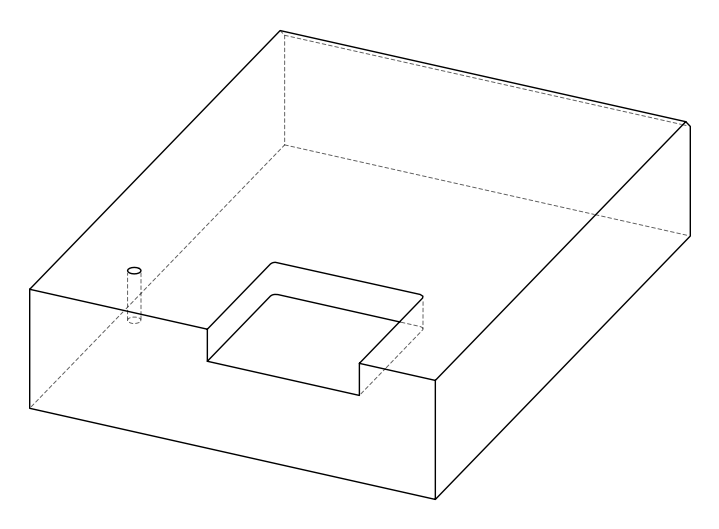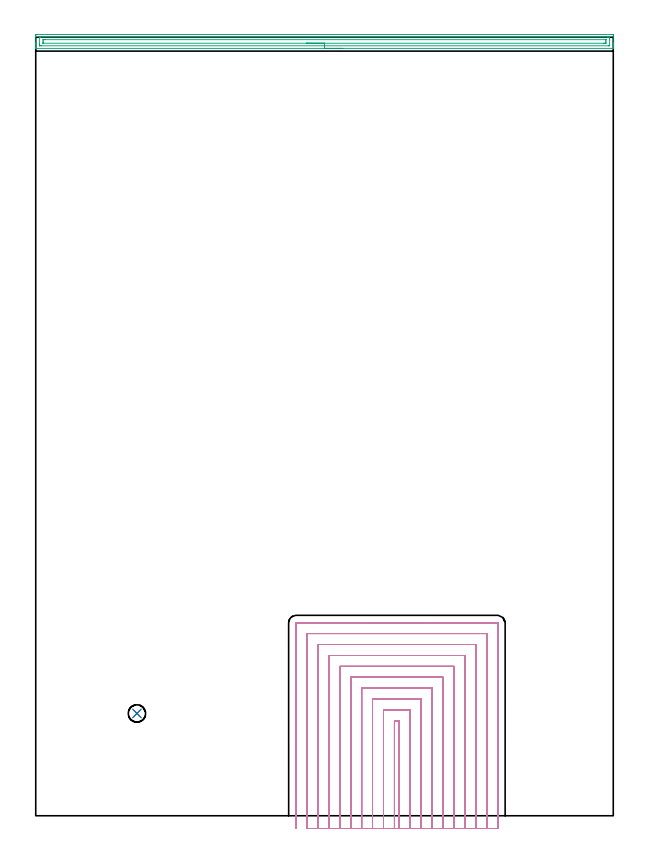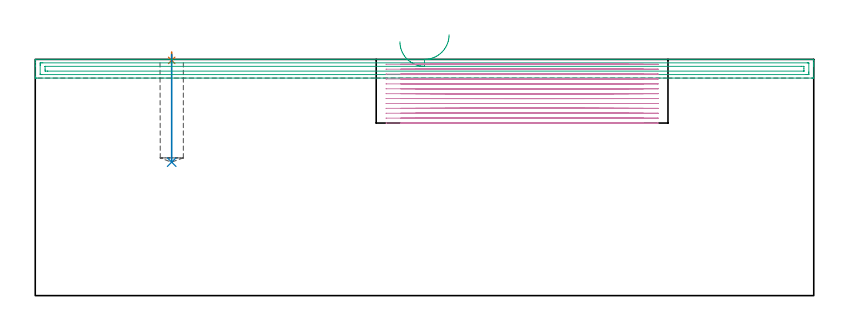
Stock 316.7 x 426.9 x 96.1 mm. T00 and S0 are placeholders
(PLAN: 4 operations, 3 tool changes, 95.6 min)
(1 SPOT_DRILL | STEP1POCKET | NXT0321_9005460120000 | 0.03 min | 2 mm3)
(2 DRILL_BLIND_HOLE_INTO_CENTER | STEP1POCKET | NXT0301_066 | 0.18 min | 2863 mm3)
(3 AREA_MILL | FG_CHAMFER_SURFACE | UGT0205_001 | 7.81 min | 9146 mm3)
(4 MILL_SLOT | SLOT_PARTIAL_RECTANGULAR | NXT0201_009 | Follow Part, ap 2, ae 75% | 87.57 min | 337710 mm3)
(TOOL NXT0321_9005460120000 | NC Spot Drill, 142deg, 12mm, Carbide, Uncoated | D12 PA142 FL30 Z2)
(TOOL NXT0301_066 | Carbide Drill 9.5mm [860.1-0950-029A1-MM 2214] | D9.5 PA140 FL47 Z2)
(TOOL UGT0205_001 | Chamfer Mill 20 x 3 x 45 deg. | D20 FL50 Z2)
(TOOL NXT0201_009 | ENDMILL 8mm [2P460-0800-NA 1630] | D8 FL26 Z6)
(OP 1 SPOT_DRILL)
G17 G21 G94 G90
T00 M6
G54
G17 G0 G90 X55.5 Y56.1 S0 M3
G43 Z106.1 H0
G94 G81 G98 Z95.691 F250. R99.1
G80
M5
M2
(OP 2 DRILL_BLIND_HOLE_INTO_CENTER)
G17 G21 G94 G90
T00 M6
G54
G17 G0 G90 X55.5 Y56.1 S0 M3
G43 Z106.1 H1
G94 G81 G98 Z54.3 F250. R98.1
G80
M5
M2
(OP 3 AREA_MILL)
G17 G21 G94 G90
T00 M6
G54
G17 G0 G90 X168.35 Y420.8 S1061 M3
G43 Z106.1 H0
G94 G1 X168.312 Z105.228 F250.
X168.198 Z104.363
X168.009 Z103.512
X167.747 Z102.68
X167.413 Z101.874
X167.01 Z101.1
X166.542 Z100.364
X166.01 Z99.672
X165.421 Z99.029
X164.778 Z98.439
X164.086 Z97.908
X163.35 Z97.44
X162.576 Z97.037
X161.77 Z96.703
X160.938 Z96.441
X160.087 Z96.252
X159.222 Z96.138
X158.35 Z96.1
X0.175
X0.01 Y420.803 Z96.088
X0.002 Y420.922 Z95.971
X0. Y421.046 Z95.853
Y421.301 Z95.598
Y421.985 Z94.909
Y423.199 Z93.698
Y423.728 Z93.166
Y427.822 Z89.075
X0.003 Y428.086 Z88.811
X0.01 Y428.394 Z88.504
X0.303 Y428.398 Z88.501
X0.622 Y428.4 Z88.5
X316.078
X316.397 Y428.398 Z88.501
X316.69 Y428.394 Z88.504
X316.7 Y428.086 Z88.811
Y423.728 Z93.166
Y423.199 Z93.698
Y422.857 Z94.039
Y422.327 Z94.569
Y421.985 Z94.909
Y421.301 Z95.598
Y421.046 Z95.853
X316.698 Y420.922 Z95.971
X316.69 Y420.803 Z96.088
X316.525 Y420.8 Z96.1
X158.35
Y422.214 Z94.686
X3.068
X2.409 Y422.215 Z94.685
X2.171 Y422.217 Z94.683
X2.055 Y422.221 Z94.679
X2.009 Y422.227 Z94.673
X2.007 Y422.252 Z94.648
X2.002 Y422.383 Z94.517
X2. Y422.857 Z94.043
Y423.256 Z93.644
X2.001 Y426.741 Z90.159
X2.005 Y426.876 Z90.024
X2.01 Y426.975 Z89.925
X2.081 Y426.979 Z89.921
X2.409 Y426.983 Z89.917
X2.645 Y426.985 Z89.915
X313.632 Y426.986 Z89.914
X314.291 Y426.985 Z89.915
X314.529 Y426.983 Z89.917
X314.645 Y426.979 Z89.921
X314.691 Y426.973 Z89.927
X314.693 Y426.948 Z89.952
X314.698 Y426.817 Z90.083
X314.7 Y426.343 Z90.557
Y425.944 Z90.956
X314.699 Y422.459 Z94.441
X314.695 Y422.325 Z94.575
X314.69 Y422.225 Z94.675
X314.619 Y422.221 Z94.679
X314.291 Y422.217 Z94.683
X314.055 Y422.215 Z94.685
X158.35 Y422.214 Z94.686
Y423.628 Z93.272
X4.197 Y423.629 Z93.271
X4.094 Y423.63 Z93.27
X4.027 Y423.633 Z93.267
X4.01 Y423.636 Z93.264
X4.007 Y423.642 Z93.258
X4.003 Y423.665 Z93.235
X4.001 Y423.728 Z93.172
Y424.791 Z92.109
X4.008 Y425.472 Z91.428
X4.01 Y425.561 Z91.339
X4.099 Y425.566 Z91.334
X4.197 Y425.569 Z91.331
X4.988 Y425.571 Z91.329
X5.09 Y425.572 Z91.328
X312.503 Y425.571 Z91.329
X312.606 Y425.57 Z91.33
X312.673 Y425.567 Z91.333
X312.69 Y425.564 Z91.336
X312.693 Y425.558 Z91.342
X312.697 Y425.535 Z91.365
X312.699 Y425.472 Z91.428
Y424.409 Z92.491
X312.692 Y423.728 Z93.172
X312.69 Y423.639 Z93.261
X312.601 Y423.634 Z93.266
X312.503 Y423.631 Z93.269
X311.712 Y423.629 Z93.271
X311.61 Y423.628 Z93.272
X158.35
X157.478 Z93.31
X156.614 Z93.423
X155.762 Z93.612
X154.93 Z93.875
X154.124 Z94.208
X153.35 Z94.611
X152.614 Z95.08
X151.922 Z95.611
X151.279 Z96.2
X150.69 Z96.844
X150.159 Z97.536
X149.69 Z98.272
X149.287 Z99.045
X148.953 Z99.851
X148.691 Z100.683
X148.502 Z101.535
X148.388 Z102.4
X148.35 Z103.272
G0 Z106.1
M5
M2
(OP 4 MILL_SLOT)
G17 G21 G94 G90
T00 M6
G54
G17 G0 G90 X199.4 Y-7. S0 M3
G43 Z106.1 H1
Z94.108
G94 G1 Y-4. F250.
Y51.9 F500.
X196.7
Y-4.
Y-7. F250.
X205.4
Y-4.
Y57.9 F500.
X190.7
Y-4.
Y-7. F250.
X211.4
Y-4.
Y63.9 F500.
X184.7
Y-4.
Y-7. F250.
X217.4
Y-4.
Y69.9 F500.
X178.7
Y-4.
Y-7. F250.
X223.4
Y-4.
Y75.9 F500.
X172.7
Y-4.
Y-7. F250.
X229.4
Y-4.
Y81.9 F500.
X166.7
Y-4.
Y-7. F250.
X235.4
Y-4.
Y87.9 F500.
X160.7
Y-4.
Y-7. F250.
X241.4
Y-4.
Y93.9 F500.
X154.7
Y-4.
Y-7. F250.
X247.4
Y-4.
Y99.9 F500.
X148.7
Y-4.
Y-7. F250.
X253.4
Y-4.
Y105.7 F500.
G3 X253.2 Y105.9 R0.2
G1 X142.9
G3 X142.7 Y105.7 R0.2
G1 Y-4.
Y-7. F250.
G0 X199.4 Z92.115
G1 Y-4.
Y51.9 F500.
X196.7
Y-4.
Y-7. F250.
X205.4
Y-4.
Y57.9 F500.
X190.7
Y-4.
Y-7. F250.
X211.4
Y-4.
Y63.9 F500.
X184.7
Y-4.
Y-7. F250.
X217.4
Y-4.
Y69.9 F500.
X178.7
Y-4.
Y-7. F250.
X223.4
Y-4.
Y75.9 F500.
X172.7
Y-4.
Y-7. F250.
X229.4
Y-4.
Y81.9 F500.
X166.7
Y-4.
Y-7. F250.
X235.4
Y-4.
Y87.9 F500.
X160.7
Y-4.
Y-7. F250.
X241.4
Y-4.
Y93.9 F500.
X154.7
Y-4.
Y-7. F250.
X247.4
Y-4.
Y99.9 F500.
X148.7
Y-4.
Y-7. F250.
X253.4
Y-4.
Y105.7 F500.
G3 X253.2 Y105.9 R0.2
G1 X142.9
G3 X142.7 Y105.7 R0.2
G1 Y-4.
Y-7. F250.
G0 X199.4 Z90.123
G1 Y-4.
Y51.9 F500.
X196.7
Y-4.
Y-7. F250.
X205.4
Y-4.
Y57.9 F500.
X190.7
Y-4.
Y-7. F250.
X211.4
Y-4.
Y63.9 F500.
X184.7
Y-4.
Y-7. F250.
X217.4
Y-4.
Y69.9 F500.
X178.7
Y-4.
Y-7. F250.
X223.4
Y-4.
Y75.9 F500.
X172.7
Y-4.
Y-7. F250.
X229.4
Y-4.
Y81.9 F500.
X166.7
Y-4.
Y-7. F250.
X235.4
Y-4.
Y87.9 F500.
X160.7
Y-4.
Y-7. F250.
X241.4
Y-4.
Y93.9 F500.
X154.7
Y-4.
Y-7. F250.
X247.4
Y-4.
Y99.9 F500.
X148.7
Y-4.
Y-7. F250.
X253.4
Y-4.
Y105.7 F500.
G3 X253.2 Y105.9 R0.2
G1 X142.9
G3 X142.7 Y105.7 R0.2
G1 Y-4.
Y-7. F250.
G0 X199.4 Z88.131
G1 Y-4.
Y51.9 F500.
X196.7
Y-4.
Y-7. F250.
X205.4
Y-4.
Y57.9 F500.
X190.7
Y-4.
Y-7. F250.
X211.4
Y-4.
Y63.9 F500.
X184.7
Y-4.
Y-7. F250.
X217.4
Y-4.
Y69.9 F500.
X178.7
Y-4.
Y-7. F250.
X223.4
Y-4.
Y75.9 F500.
X172.7
Y-4.
Y-7. F250.
X229.4
Y-4.
Y81.9 F500.
X166.7
Y-4.
Y-7. F250.
X235.4
Y-4.
Y87.9 F500.
X160.7
Y-4.
Y-7. F250.
X241.4
Y-4.
Y93.9 F500.
X154.7
Y-4.
Y-7. F250.
X247.4
Y-4.
Y99.9 F500.
X148.7
Y-4.
Y-7. F250.
X253.4
Y-4.
Y105.7 F500.
G3 X253.2 Y105.9 R0.2
G1 X142.9
G3 X142.7 Y105.7 R0.2
G1 Y-4.
Y-7. F250.
G0 X199.4 Z86.138
G1 Y-4.
Y51.9 F500.
X196.7
Y-4.
Y-7. F250.
X205.4
Y-4.
Y57.9 F500.
X190.7
Y-4.
Y-7. F250.
X211.4
Y-4.
Y63.9 F500.
X184.7
Y-4.
Y-7. F250.
X217.4
Y-4.
Y69.9 F500.
X178.7
Y-4.
Y-7. F250.
X223.4
Y-4.
Y75.9 F500.
X172.7
Y-4.
Y-7. F250.
X229.4
Y-4.
Y81.9 F500.
X166.7
Y-4.
Y-7. F250.
X235.4
Y-4.
Y87.9 F500.
X160.7
Y-4.
Y-7. F250.
X241.4
Y-4.
Y93.9 F500.
X154.7
Y-4.
Y-7. F250.
X247.4
Y-4.
Y99.9 F500.
X148.7
Y-4.
Y-7. F250.
X253.4
Y-4.
Y105.7 F500.
G3 X253.2 Y105.9 R0.2
G1 X142.9
G3 X142.7 Y105.7 R0.2
G1 Y-4.
Y-7. F250.
G0 X199.4 Z84.146
G1 Y-4.
Y51.9 F500.
X196.7
Y-4.
Y-7. F250.
X205.4
Y-4.
Y57.9 F500.
X190.7
Y-4.
Y-7. F250.
X211.4
Y-4.
Y63.9 F500.
X184.7
Y-4.
Y-7. F250.
X217.4
Y-4.
Y69.9 F500.
X178.7
Y-4.
Y-7. F250.
X223.4
Y-4.
Y75.9 F500.
X172.7
Y-4.
Y-7. F250.
X229.4
Y-4.
Y81.9 F500.
X166.7
Y-4.
Y-7. F250.
X235.4
Y-4.
Y87.9 F500.
X160.7
Y-4.
Y-7. F250.
X241.4
Y-4.
Y93.9 F500.
X154.7
Y-4.
Y-7. F250.
X247.4
Y-4.
Y99.9 F500.
X148.7
Y-4.
Y-7. F250.
X253.4
Y-4.
Y105.7 F500.
G3 X253.2 Y105.9 R0.2
G1 X142.9
G3 X142.7 Y105.7 R0.2
G1 Y-4.
Y-7. F250.
G0 X199.4 Z82.154
G1 Y-4.
Y51.9 F500.
X196.7
Y-4.
Y-7. F250.
X205.4
Y-4.
Y57.9 F500.
X190.7
Y-4.
Y-7. F250.
X211.4
Y-4.
Y63.9 F500.
X184.7
Y-4.
Y-7. F250.
X217.4
Y-4.
Y69.9 F500.
X178.7
Y-4.
Y-7. F250.
X223.4
Y-4.
Y75.9 F500.
X172.7
Y-4.
Y-7. F250.
X229.4
Y-4.
Y81.9 F500.
X166.7
Y-4.
Y-7. F250.
X235.4
Y-4.
Y87.9 F500.
X160.7
Y-4.
Y-7. F250.
X241.4
Y-4.
Y93.9 F500.
X154.7
Y-4.
Y-7. F250.
X247.4
Y-4.
Y99.9 F500.
X148.7
Y-4.
Y-7. F250.
X253.4
Y-4.
Y105.7 F500.
G3 X253.2 Y105.9 R0.2
G1 X142.9
G3 X142.7 Y105.7 R0.2
G1 Y-4.
Y-7. F250.
G0 X199.4 Z80.162
G1 Y-4.
Y51.9 F500.
X196.7
Y-4.
Y-7. F250.
X205.4
Y-4.
Y57.9 F500.
X190.7
Y-4.
Y-7. F250.
X211.4
Y-4.
Y63.9 F500.
X184.7
Y-4.
Y-7. F250.
X217.4
Y-4.
Y69.9 F500.
X178.7
Y-4.
Y-7. F250.
X223.4
Y-4.
Y75.9 F500.
X172.7
Y-4.
Y-7. F250.
X229.4
Y-4.
Y81.9 F500.
X166.7
Y-4.
Y-7. F250.
X235.4
Y-4.
Y87.9 F500.
X160.7
Y-4.
Y-7. F250.
X241.4
Y-4.
Y93.9 F500.
X154.7
Y-4.
Y-7. F250.
X247.4
Y-4.
Y99.9 F500.
X148.7
Y-4.
Y-7. F250.
X253.4
Y-4.
Y105.7 F500.
G3 X253.2 Y105.9 R0.2
G1 X142.9
G3 X142.7 Y105.7 R0.2
G1 Y-4.
Y-7. F250.
G0 X199.4 Z78.169
G1 Y-4.
Y51.9 F500.
X196.7
Y-4.
Y-7. F250.
X205.4
Y-4.
Y57.9 F500.
X190.7
Y-4.
Y-7. F250.
X211.4
Y-4.
Y63.9 F500.
X184.7
Y-4.
Y-7. F250.
X217.4
Y-4.
Y69.9 F500.
X178.7
Y-4.
Y-7. F250.
X223.4
Y-4.
Y75.9 F500.
X172.7
Y-4.
Y-7. F250.
X229.4
Y-4.
Y81.9 F500.
X166.7
Y-4.
Y-7. F250.
X235.4
Y-4.
Y87.9 F500.
X160.7
Y-4.
Y-7. F250.
X241.4
Y-4.
Y93.9 F500.
X154.7
Y-4.
Y-7. F250.
X247.4
Y-4.
Y99.9 F500.
X148.7
Y-4.
Y-7. F250.
X253.4
Y-4.
Y105.7 F500.
G3 X253.2 Y105.9 R0.2
G1 X142.9
G3 X142.7 Y105.7 R0.2
G1 Y-4.
Y-7. F250.
G0 X199.4 Z76.177
G1 Y-4.
Y51.9 F500.
X196.7
Y-4.
Y-7. F250.
X205.4
Y-4.
Y57.9 F500.
X190.7
Y-4.
Y-7. F250.
X211.4
Y-4.
Y63.9 F500.
X184.7
Y-4.
Y-7. F250.
X217.4
Y-4.
Y69.9 F500.
X178.7
Y-4.
Y-7. F250.
X223.4
Y-4.
Y75.9 F500.
X172.7
Y-4.
Y-7. F250.
X229.4
Y-4.
Y81.9 F500.
X166.7
Y-4.
Y-7. F250.
X235.4
Y-4.
Y87.9 F500.
X160.7
Y-4.
Y-7. F250.
X241.4
Y-4.
Y93.9 F500.
X154.7
Y-4.
Y-7. F250.
X247.4
Y-4.
Y99.9 F500.
X148.7
Y-4.
Y-7. F250.
X253.4
Y-4.
Y105.7 F500.
G3 X253.2 Y105.9 R0.2
G1 X142.9
G3 X142.7 Y105.7 R0.2
G1 Y-4.
Y-7. F250.
G0 X199.4 Z74.185
G1 Y-4.
Y51.9 F500.
X196.7
Y-4.
Y-7. F250.
X205.4
Y-4.
Y57.9 F500.
X190.7
Y-4.
Y-7. F250.
X211.4
Y-4.
Y63.9 F500.
X184.7
Y-4.
Y-7. F250.
X217.4
Y-4.
Y69.9 F500.
X178.7
Y-4.
Y-7. F250.
X223.4
Y-4.
Y75.9 F500.
X172.7
Y-4.
Y-7. F250.
X229.4
Y-4.
Y81.9 F500.
X166.7
Y-4.
Y-7. F250.
X235.4
Y-4.
Y87.9 F500.
X160.7
Y-4.
Y-7. F250.
X241.4
Y-4.
Y93.9 F500.
X154.7
Y-4.
Y-7. F250.
X247.4
Y-4.
Y99.9 F500.
X148.7
Y-4.
Y-7. F250.
X253.4
Y-4.
Y105.7 F500.
G3 X253.2 Y105.9 R0.2
G1 X142.9
G3 X142.7 Y105.7 R0.2
G1 Y-4.
Y-7. F250.
G0 X199.4 Z72.192
G1 Y-4.
Y51.9 F500.
X196.7
Y-4.
Y-7. F250.
X205.4
Y-4.
Y57.9 F500.
X190.7
Y-4.
Y-7. F250.
X211.4
Y-4.
Y63.9 F500.
X184.7
Y-4.
Y-7. F250.
X217.4
Y-4.
Y69.9 F500.
X178.7
Y-4.
Y-7. F250.
X223.4
Y-4.
Y75.9 F500.
X172.7
Y-4.
Y-7. F250.
X229.4
Y-4.
Y81.9 F500.
X166.7
Y-4.
Y-7. F250.
X235.4
Y-4.
Y87.9 F500.
X160.7
Y-4.
Y-7. F250.
X241.4
Y-4.
Y93.9 F500.
X154.7
Y-4.
Y-7. F250.
X247.4
Y-4.
Y99.9 F500.
X148.7
Y-4.
Y-7. F250.
X253.4
Y-4.
Y105.7 F500.
G3 X253.2 Y105.9 R0.2
G1 X142.9
G3 X142.7 Y105.7 R0.2
G1 Y-4.
Y-7. F250.
G0 X199.4 Z70.2
G1 Y-4.
Y51.9 F500.
X196.7
Y-4.
Y-7. F250.
X205.4
Y-4.
Y57.9 F500.
X190.7
Y-4.
Y-7. F250.
X211.4
Y-4.
Y63.9 F500.
X184.7
Y-4.
Y-7. F250.
X217.4
Y-4.
Y69.9 F500.
X178.7
Y-4.
Y-7. F250.
X223.4
Y-4.
Y75.9 F500.
X172.7
Y-4.
Y-7. F250.
X229.4
Y-4.
Y81.9 F500.
X166.7
Y-4.
Y-7. F250.
X235.4
Y-4.
Y87.9 F500.
X160.7
Y-4.
Y-7. F250.
X241.4
Y-4.
Y93.9 F500.
X154.7
Y-4.
Y-7. F250.
X247.4
Y-4.
Y99.9 F500.
X148.7
Y-4.
Y-7. F250.
X253.4
Y-4.
Y105.7 F500.
G3 X253.2 Y105.9 R0.2
G1 X142.9
G3 X142.7 Y105.7 R0.2
G1 Y-4.
Y-7. F250.
G0 Z106.1
M5
M2
